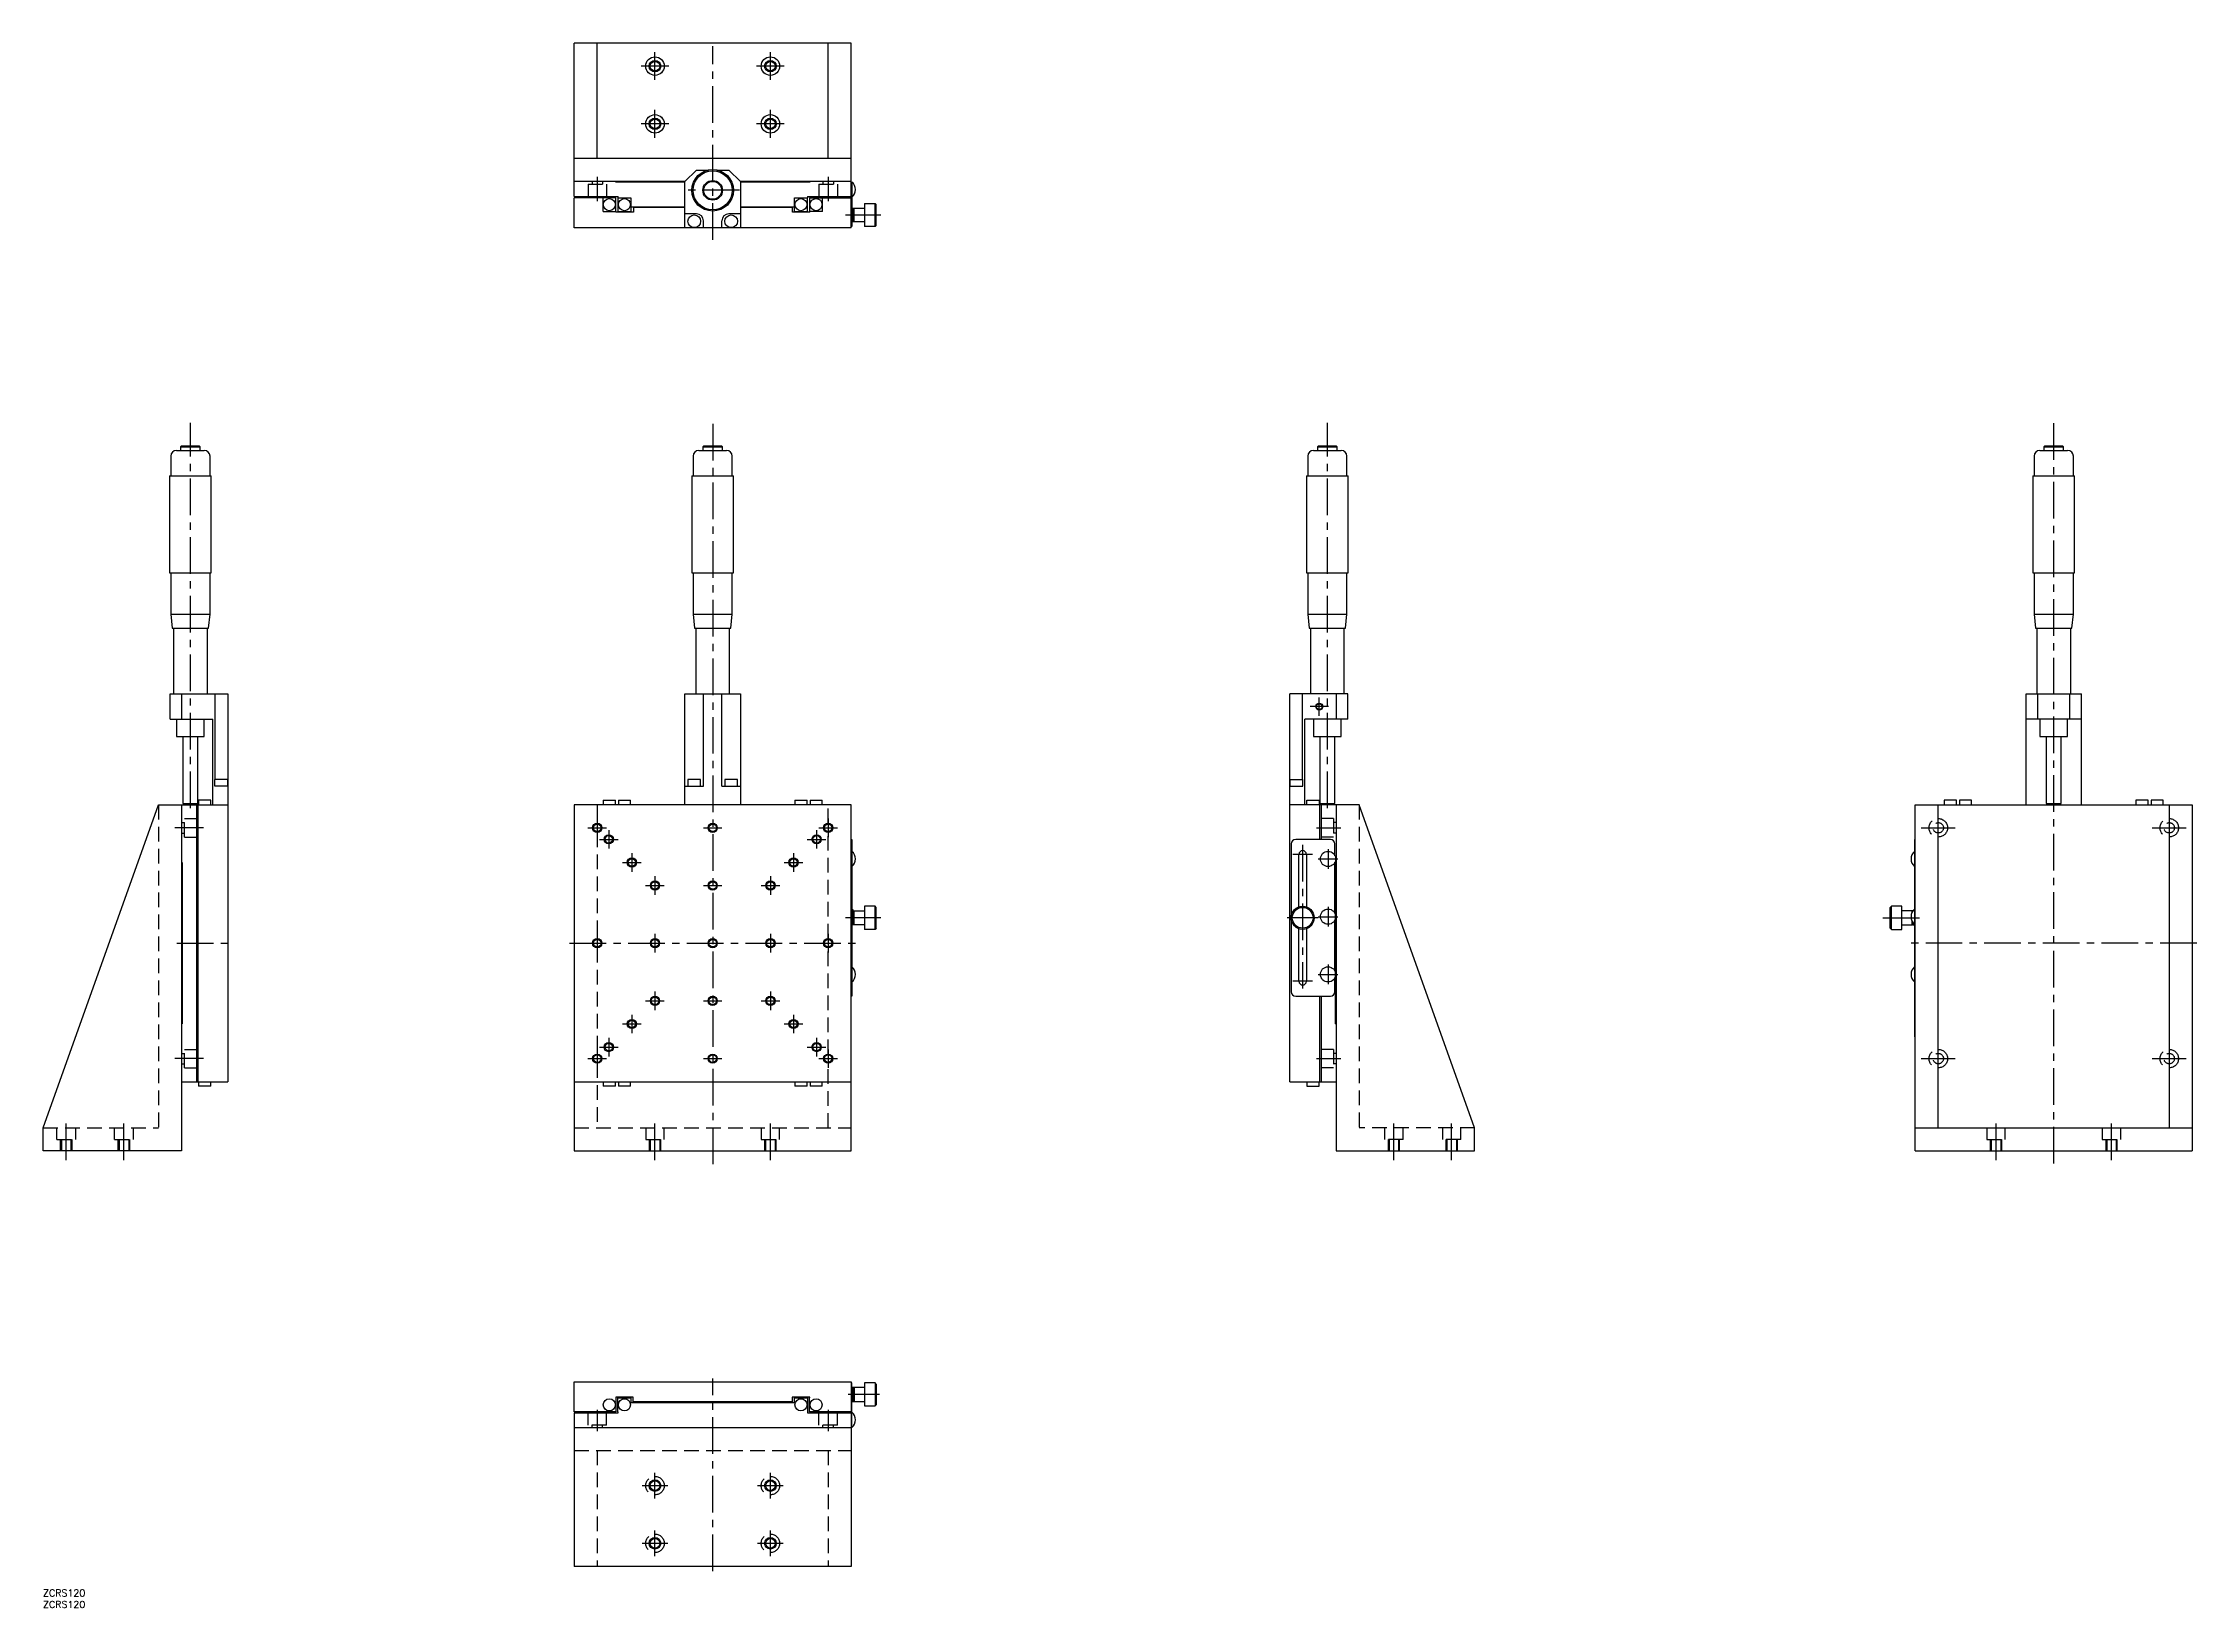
# Model space of a CAD drawing. Extents: x 0 to 933, y -8 to 670.
import ezdxf

# ---------------------------------------------------------------- set-up
doc = ezdxf.new("R2010")
doc.units = 0
doc.header["$LTSCALE"] = 0.5
doc.linetypes.add('CENTER', pattern=[50.8, 31.75, -6.35, 6.35, -6.35])
doc.linetypes.add('DASHED', pattern=[19.05, 12.7, -6.35])
for name, color, linetype in [('MSM_CENTER', 1, 'CENTER'), ('MSM_CONTINUOUS', 7, 'CONTINUOUS'), ('MSM_DASHED', 4, 'DASHED'), ('MSM_NARROW', 5, 'CONTINUOUS'), ('MSM_PART_NUMBER', 7, 'CONTINUOUS')]:
    doc.layers.add(name, color=color, linetype=linetype)
doc.styles.get("Standard").update_dxf_attribs({"font": 'txt.shx', "height": 3, "bigfont": 'bigfont.shx'})

msp = doc.modelspace()

# ---------------------------------------------------------------- linework, layer by layer
at = {"layer": 'MSM_CENTER'}
for p, q in [((265, 654), (265, 666)), ((290, 584.7), (290, 668.7)), ((315, 654), (315, 666)), ((271, 660), (259, 660)), ((321, 660), (309, 660)), ((271, 635), (259, 635)), ((265, 629), (265, 641)), ((321, 635), (309, 635)), ((315, 629), (315, 641)), ((240, 612), (240, 601.5)), ((340, 612), (340, 601.5)), ((301.55, 606.2), (278.45, 606.2)), ((362.8, 595.5), (347.5, 595.5)), ((63.8, 338.47), (63.8, 505.43)), ((290, 505), (290, 184.24)), ((556.2, 338.47), (556.2, 505.43)), ((870.8, 184.57), (870.8, 505.71)), ((556.7, 382.5), (548.7, 382.5)), ((552.7, 378.5), (552.7, 386.5)), ((69.43, 330), (57.07, 330)), ((235.97, 330), (244.02, 330)), ((240, 334.02), (240, 325.97)), ((245, 329.02), (245, 320.97)), ((285.97, 330), (294.02, 330)), ((335, 329.02), (335, 320.97)), ((335.97, 330), (344.02, 330)), ((340, 334.02), (340, 325.97)), ((551.5, 330), (562, 330)), ((813.43, 330), (828.17, 330)), ((913.43, 330), (928.17, 330)), ((240.97, 325), (249.02, 325)), ((255, 319.02), (255, 310.97)), ((325, 319.02), (325, 310.97)), ((330.97, 325), (339.02, 325)), ((549.8, 318.5), (541.2, 318.5)), ((545.5, 322.6), (545.5, 260.4)), ((556.5, 320.8), (556.5, 312.2)), ((250.97, 315), (259.02, 315)), ((265, 309.02), (265, 300.97)), ((315, 309.02), (315, 300.97)), ((320.97, 315), (329.02, 315)), ((552.2, 316.5), (560.8, 316.5)), ((260.97, 305), (269.02, 305)), ((285.97, 305), (294.02, 305)), ((310.97, 305), (319.02, 305)), ((362.8, 291), (347.5, 291)), ((552.16, 291), (538.84, 291)), ((552.2, 291.5), (560.8, 291.5)), ((556.5, 295.8), (556.5, 287.2)), ((796.79, 291), (814.01, 291)), ((58, 280), (82, 280)), ((228, 280), (352, 280)), ((240, 284.02), (240, 275.97)), ((265, 284.02), (265, 275.97)), ((315, 284.02), (315, 275.97)), ((340, 284.02), (340, 275.97)), ((932.8, 280), (808.5, 280)), ((556.5, 270.8), (556.5, 262.2)), ((549.8, 263.5), (541.2, 263.5)), ((552.2, 266.5), (560.8, 266.5)), ((260.97, 255), (269.02, 255)), ((265, 259.02), (265, 250.97)), ((285.97, 255), (294.02, 255)), ((310.97, 255), (319.02, 255)), ((315, 259.02), (315, 250.97)), ((250.97, 245), (259.02, 245)), ((255, 249.02), (255, 240.97)), ((320.97, 245), (329.02, 245)), ((325, 249.02), (325, 240.97)), ((240, 234.02), (240, 225.97)), ((240.97, 235), (249.02, 235)), ((245, 239.02), (245, 230.97)), ((330.97, 235), (339.02, 235)), ((335, 239.02), (335, 230.97)), ((340, 234.02), (340, 225.97)), ((69.43, 230), (57.07, 230)), ((235.97, 230), (244.02, 230)), ((285.97, 230), (294.02, 230)), ((335.97, 230), (344.02, 230)), ((551.5, 230), (562, 230)), ((813.43, 230), (828.17, 230)), ((913.43, 230), (928.17, 230)), ((10, 186), (10, 204)), ((35, 186), (35, 204)), ((265, 186), (265, 204)), ((315, 186), (315, 204)), ((585, 186), (585, 204)), ((610, 186), (610, 204)), ((845.8, 186), (845.8, 204)), ((895.8, 186), (895.8, 204)), ((290, 8), (290, 91.38)), ((362.18, 84.5), (348.62, 84.5)), ((240, 77.88), (240, 68.62)), ((340, 77.88), (340, 68.62)), ((265, 39.42), (265, 50.58)), ((315, 39.42), (315, 50.58)), ((259.42, 45), (270.58, 45)), ((309.42, 45), (320.58, 45)), ((259.42, 20), (270.58, 20)), ((265, 14.42), (265, 25.58)), ((309.42, 20), (320.58, 20)), ((315, 14.42), (315, 25.58))]:
    msp.add_line(p, q, dxfattribs=at)
at = {"layer": 'MSM_CONTINUOUS'}
for p, q in [((230, 603.5), (230, 670)), ((350, 670), (230, 670)), ((240, 620), (240, 670)), ((340, 620), (340, 670)), ((350, 590), (350, 670)), ((350, 620), (230, 620)), ((278, 610), (230, 610)), ((248, 609.8), (248, 610)), ((278, 609.8), (248, 609.8)), ((278, 610), (283, 615)), ((278, 590), (278, 610)), ((283, 615), (288.11, 615)), ((291.89, 615), (297, 615)), ((297, 615), (302, 610)), ((350, 610), (302, 610)), ((302, 610), (302, 590)), ((332, 609.8), (302, 609.8)), ((332, 610), (332, 609.8)), ((350, 609.5), (350.3, 609.5)), ((350.3, 609.8), (350.3, 590.5)), ((230, 603.5), (249, 603.5)), ((248.1, 603), (230, 603)), ((230, 590), (230, 603)), ((242.5, 597), (242.5, 603)), ((242.5, 597), (248.1, 597)), ((248, 597), (248, 596.7)), ((248.1, 597), (248.1, 602.96)), ((248.9, 603), (248.9, 597)), ((248.9, 603), (254.5, 603)), ((248.9, 597), (254.5, 597)), ((249, 603), (249, 603.5)), ((254.5, 603), (254.5, 597)), ((254.5, 599), (278, 599)), ((255.7, 598.7), (255.7, 596.7)), ((278, 598.7), (255.7, 598.7)), ((302, 599), (325.5, 599)), ((324.5, 598.7), (302, 598.7)), ((324.5, 596.7), (324.5, 598.7)), ((325.5, 603), (331.1, 603)), ((325.5, 597), (325.5, 603)), ((325.5, 597), (331.1, 597)), ((331, 603.5), (350, 603.5)), ((331, 603.5), (331, 603)), ((331.1, 597), (331.1, 603)), ((331.9, 603), (350, 603)), ((331.9, 603), (331.9, 597)), ((337.5, 597), (331.9, 597)), ((332, 596.7), (332, 597)), ((337.5, 597), (337.5, 603)), ((350.3, 598.3), (350.5, 598.5)), ((350.5, 598.5), (351.1, 598.5)), ((350.5, 592.5), (350.5, 598.5)), ((351.1, 598.5), (351.3, 598.3)), ((351.1, 592.5), (351.1, 598.5)), ((351.3, 598.5), (355.8, 598.5)), ((351.3, 592.5), (351.3, 598.5)), ((355.8, 600.5), (355.8, 590.5)), ((355.8, 600.5), (360.3, 600.5)), ((360.8, 600), (360.3, 600.5)), ((360.3, 590.5), (360.3, 600.5)), ((360.8, 591), (360.8, 600)), ((350, 590), (230, 590)), ((255.7, 596.7), (248, 596.7)), ((283, 596), (278, 596)), ((286, 590), (286, 593)), ((294, 590), (294, 593)), ((302, 596), (297, 596)), ((332, 596.7), (324.5, 596.7)), ((350.3, 590.5), (350, 590.5)), ((350.5, 592.5), (350.3, 592.7)), ((351.1, 592.5), (350.5, 592.5)), ((351.3, 592.7), (351.1, 592.5)), ((355.8, 592.5), (351.3, 592.5)), ((360.3, 590.5), (355.8, 590.5)), ((360.8, 591), (360.3, 590.5)), ((59.95, 495.5), (59.55, 495.1)), ((59.55, 495.1), (59.55, 493.5)), ((59.55, 495.1), (68.05, 495.1)), ((59.95, 495.5), (67.65, 495.5)), ((68.05, 495.1), (67.65, 495.5)), ((68.05, 493.5), (68.05, 495.1)), ((286.15, 495.5), (285.75, 495.1)), ((285.75, 495.1), (285.75, 493.5)), ((285.75, 495.1), (294.25, 495.1)), ((286.15, 495.5), (293.85, 495.5)), ((294.25, 495.1), (293.85, 495.5)), ((294.25, 493.5), (294.25, 495.1)), ((552.35, 495.5), (551.95, 495.1)), ((551.95, 495.1), (551.95, 493.5)), ((551.95, 495.1), (560.45, 495.1)), ((552.35, 495.5), (560.05, 495.5)), ((560.45, 495.1), (560.05, 495.5)), ((560.45, 493.5), (560.45, 495.1)), ((866.95, 495.5), (866.55, 495.1)), ((866.55, 495.1), (866.55, 493.5)), ((866.55, 495.1), (875.05, 495.1)), ((866.95, 495.5), (874.65, 495.5)), ((875.05, 495.1), (874.65, 495.5)), ((875.05, 493.5), (875.05, 495.1)), ((55.3, 491), (55.3, 482.5)), ((57.8, 493.5), (69.8, 493.5)), ((72.3, 482.5), (72.3, 491)), ((281.5, 491), (281.5, 482.5)), ((284, 493.5), (296, 493.5)), ((298.5, 482.5), (298.5, 491)), ((547.7, 491), (547.7, 482.5)), ((550.2, 493.5), (562.2, 493.5)), ((564.7, 482.5), (564.7, 491)), ((862.3, 491), (862.3, 482.5)), ((864.8, 493.5), (876.8, 493.5)), ((879.3, 482.5), (879.3, 491)), ((54.8, 482.5), (72.8, 482.5)), ((54.8, 482.5), (54.8, 440.5)), ((72.8, 440.5), (72.8, 482.5)), ((281, 482.5), (299, 482.5)), ((281, 482.5), (281, 440.5)), ((299, 440.5), (299, 482.5)), ((547.2, 482.5), (565.2, 482.5)), ((547.2, 482.5), (547.2, 440.5)), ((565.2, 440.5), (565.2, 482.5)), ((861.8, 482.5), (879.8, 482.5)), ((861.8, 482.5), (861.8, 440.5)), ((879.8, 440.5), (879.8, 482.5)), ((54.8, 440.5), (72.8, 440.5)), ((55.3, 440.5), (55.3, 422.5)), ((72.3, 422.5), (72.3, 440.5)), ((281, 440.5), (299, 440.5)), ((281.5, 440.5), (281.5, 422.5)), ((298.5, 422.5), (298.5, 440.5)), ((547.2, 440.5), (565.2, 440.5)), ((547.7, 440.5), (547.7, 422.5)), ((564.7, 422.5), (564.7, 440.5)), ((861.8, 440.5), (879.8, 440.5)), ((862.3, 440.5), (862.3, 422.5)), ((879.3, 422.5), (879.3, 440.5)), ((55.3, 422.5), (72.3, 422.5)), ((55.3, 422.5), (55.95, 416.5)), ((71.65, 416.5), (72.3, 422.5)), ((281.5, 422.5), (298.5, 422.5)), ((281.5, 422.5), (282.15, 416.5)), ((297.85, 416.5), (298.5, 422.5)), ((547.7, 422.5), (564.7, 422.5)), ((547.7, 422.5), (548.35, 416.5)), ((564.05, 416.5), (564.7, 422.5)), ((862.3, 422.5), (879.3, 422.5)), ((862.3, 422.5), (862.95, 416.5)), ((878.65, 416.5), (879.3, 422.5)), ((55.95, 416.5), (71.65, 416.5)), ((56.45, 416.5), (56.45, 388)), ((71.15, 388), (71.15, 416.5)), ((282.15, 416.5), (297.85, 416.5)), ((282.65, 416.5), (282.65, 388)), ((297.35, 388), (297.35, 416.5)), ((548.35, 416.5), (564.05, 416.5)), ((548.85, 416.5), (548.85, 388)), ((563.55, 388), (563.55, 416.5)), ((862.95, 416.5), (878.65, 416.5)), ((863.45, 416.5), (863.45, 388)), ((878.15, 388), (878.15, 416.5)), ((55, 377), (55, 388)), ((55, 388), (80, 388)), ((60, 388), (60, 377)), ((74.5, 351), (74.5, 388)), ((80, 388), (80, 220)), ((278, 340), (278, 388)), ((278, 388), (302, 388)), ((286, 348), (286, 388)), ((294, 348), (294, 388)), ((302, 388), (302, 340)), ((540, 220), (540, 388)), ((565, 388), (540, 388)), ((545.5, 351), (545.5, 388)), ((560, 388), (560, 377)), ((565, 377), (565, 388)), ((858.8, 388), (882.8, 388)), ((858.8, 340), (858.8, 388)), ((863.8, 388), (863.8, 377)), ((877.8, 377), (877.8, 388)), ((882.8, 340), (882.8, 388)), ((55, 377), (73.5, 377)), ((57.8, 377), (57.8, 369.5)), ((69.8, 369.5), (69.8, 377)), ((73.5, 340), (73.5, 377)), ((546.5, 340), (546.5, 377)), ((565, 377), (546.5, 377)), ((550.2, 377), (550.2, 369.5)), ((562.2, 369.5), (562.2, 377)), ((882.8, 377), (858.8, 377)), ((864.8, 377), (864.8, 369.5)), ((876.8, 369.5), (876.8, 377)), ((57.8, 369.5), (69.8, 369.5)), ((60.55, 369.5), (60.55, 340.5)), ((67.05, 340.5), (67.05, 369.5)), ((550.2, 369.5), (562.2, 369.5)), ((552.95, 369.5), (552.95, 340.5)), ((559.45, 340.5), (559.45, 369.5)), ((864.8, 369.5), (876.8, 369.5)), ((867.55, 369.5), (867.55, 340.5)), ((874.05, 340.5), (874.05, 369.5)), ((79.95, 351), (74.45, 351)), ((74.45, 348), (74.45, 351)), ((80, 348), (74.45, 348)), ((79.95, 348), (79.95, 351)), ((278, 348), (286, 348)), ((279.25, 351), (279.25, 348)), ((284.75, 351), (279.25, 351)), ((284.75, 348), (284.75, 351)), ((294, 348), (302, 348)), ((295.25, 351), (295.25, 348)), ((300.75, 351), (295.25, 351)), ((300.75, 348), (300.75, 351)), ((540, 348), (545.55, 348)), ((540.05, 348), (540.05, 351)), ((540.05, 351), (545.55, 351)), ((545.55, 348), (545.55, 351)), ((0, 200), (50, 340)), ((50, 340), (80, 340)), ((60, 340), (60, 190)), ((60.55, 340.5), (67.05, 340.5)), ((66.5, 340), (66.5, 220)), ((67, 340), (67, 220)), ((67.37, 342), (67.37, 340)), ((72.62, 342), (67.37, 342)), ((72.62, 340), (72.62, 342)), ((350, 340), (230, 340)), ((230, 340), (230, 190)), ((242.61, 342), (242.61, 340)), ((242.61, 342), (247.85, 342)), ((247.85, 340), (247.85, 342)), ((249.15, 342), (249.15, 340)), ((249.15, 342), (254.4, 342)), ((254.4, 340), (254.4, 342)), ((325.61, 342), (325.61, 340)), ((325.61, 342), (330.86, 342)), ((330.86, 340), (330.86, 342)), ((332.15, 342), (332.15, 340)), ((332.15, 342), (337.4, 342)), ((337.4, 340), (337.4, 342)), ((350, 190), (350, 340)), ((570, 340), (540, 340)), ((547.37, 340), (547.37, 342)), ((547.37, 342), (552.62, 342)), ((552.62, 342), (552.62, 340)), ((552.95, 340.5), (559.45, 340.5)), ((553, 325), (553, 340)), ((553.5, 340), (553.5, 325)), ((560, 340), (560, 190)), ((620, 200), (570, 340)), ((810.8, 340), (930.8, 340)), ((810.8, 190), (810.8, 340)), ((820.8, 200), (820.8, 340)), ((823.4, 342), (823.4, 340)), ((828.65, 342), (823.4, 342)), ((828.65, 340), (828.65, 342)), ((829.94, 342), (829.94, 340)), ((835.19, 342), (829.94, 342)), ((835.19, 340), (835.19, 342)), ((867.55, 340.5), (874.05, 340.5)), ((906.4, 342), (906.4, 340)), ((911.65, 342), (906.4, 342)), ((911.65, 340), (911.65, 342)), ((912.94, 342), (912.94, 340)), ((918.19, 342), (912.94, 342)), ((918.19, 340), (918.19, 342)), ((920.8, 340), (920.8, 200)), ((930.8, 340), (930.8, 190)), ((350, 325), (350.3, 325)), ((350.3, 325), (350.3, 257)), ((540.5, 323), (540.5, 259)), ((557.5, 325), (542.5, 325)), ((543.9, 295.74), (543.9, 318.5)), ((547.1, 318.5), (547.1, 295.74)), ((559.5, 317.87), (559.5, 323)), ((810.8, 325), (810.5, 325)), ((810.5, 325), (810.5, 239.5)), ((60, 315), (60.2, 315)), ((60.2, 315), (60.2, 245)), ((559.5, 292.87), (559.5, 315.13)), ((559.8, 245), (559.8, 315)), ((559.8, 315), (560, 315)), ((559.8, 312.5), (560, 312.5)), ((350.3, 293.8), (350.5, 294)), ((350.5, 294), (351.1, 294)), ((350.5, 288), (350.5, 294)), ((351.1, 294), (351.3, 293.8)), ((351.1, 288), (351.1, 294)), ((351.3, 294), (355.8, 294)), ((351.3, 288), (351.3, 294)), ((355.8, 296), (355.8, 286)), ((360.3, 296), (355.8, 296)), ((360.8, 295.5), (360.3, 296)), ((360.3, 286), (360.3, 296)), ((360.8, 286.5), (360.8, 295.5)), ((559.5, 267.87), (559.5, 290.13)), ((800.5, 296), (800, 295.5)), ((800, 286.5), (800, 295.5)), ((805, 296), (800.5, 296)), ((800.5, 286), (800.5, 296)), ((805, 286), (805, 296)), ((809.78, 294), (805, 294)), ((809.5, 293.53), (809.5, 294)), ((809.5, 288), (809.5, 289.47)), ((809.7, 293.88), (809.7, 294)), ((350.5, 288), (350.3, 288.2)), ((351.1, 288), (350.5, 288)), ((351.3, 288.2), (351.1, 288)), ((355.8, 288), (351.3, 288)), ((360.3, 286), (355.8, 286)), ((360.8, 286.5), (360.3, 286)), ((543.9, 263.5), (543.9, 286.26)), ((547.1, 286.26), (547.1, 263.5)), ((800, 286.5), (800.5, 286)), ((800.5, 286), (805, 286)), ((805, 288), (809.5, 288)), ((809.5, 288.2), (809.7, 288)), ((809.7, 288), (809.7, 289.12)), ((809.7, 288), (810.3, 288)), ((810.3, 288), (810.3, 288.39)), ((810.5, 288.2), (810.3, 288)), ((559.5, 259), (559.5, 265.13)), ((350.3, 257), (350, 257)), ((542.5, 257), (557.5, 257)), ((553, 220), (553, 257)), ((553.5, 257), (553.5, 220)), ((810.8, 257), (810.5, 257)), ((60.2, 245), (60, 245)), ((559.8, 245), (560, 245)), ((60, 220), (80, 220)), ((67.37, 220), (67.37, 218)), ((72.62, 218), (67.37, 218)), ((72.62, 218), (72.62, 220)), ((230, 220), (350, 220)), ((242.61, 220), (242.61, 218)), ((247.85, 218), (242.61, 218)), ((247.85, 218), (247.85, 220)), ((249.15, 220), (249.15, 218)), ((254.4, 218), (249.15, 218)), ((254.4, 218), (254.4, 220)), ((325.61, 220), (325.61, 218)), ((330.86, 218), (325.61, 218)), ((330.86, 218), (330.86, 220)), ((332.15, 220), (332.15, 218)), ((337.4, 218), (332.15, 218)), ((337.4, 218), (337.4, 220)), ((540, 220), (560, 220)), ((547.37, 220), (547.37, 218)), ((547.37, 218), (552.62, 218)), ((552.62, 218), (552.62, 220)), ((0, 190), (0, 200)), ((620, 190), (620, 200)), ((810.8, 200), (930.8, 200)), ((60, 190), (0, 190)), ((230, 190), (350, 190)), ((560, 190), (620, 190)), ((810.8, 190), (930.8, 190)), ((230, 77), (230, 90)), ((230, 90), (350, 90)), ((350, 90), (350, 10)), ((350, 89.5), (350.3, 89.5)), ((350.3, 70.2), (350.3, 89.5)), ((350.5, 87.5), (350.3, 87.3)), ((351.1, 87.5), (350.5, 87.5)), ((350.5, 87.5), (350.5, 81.5)), ((351.3, 87.3), (351.1, 87.5)), ((351.1, 87.5), (351.1, 81.5)), ((355.8, 87.5), (351.3, 87.5)), ((351.3, 87.5), (351.3, 81.5)), ((360.3, 89.5), (355.8, 89.5)), ((355.8, 89.5), (355.8, 79.5)), ((360.8, 89), (360.3, 89.5)), ((360.3, 89.5), (360.3, 79.5)), ((360.8, 89), (360.8, 80)), ((248.1, 77), (230, 77)), ((230, 76.5), (249, 76.5)), ((230, 76.5), (230, 10)), ((248, 83.3), (248, 83)), ((255.6, 83.3), (248, 83.3)), ((248, 83), (248.1, 83)), ((248.1, 83), (248.1, 77)), ((248.9, 77), (248.9, 83)), ((248.9, 83), (254.5, 83)), ((249, 77), (248.9, 77)), ((249, 76.5), (249, 77)), ((254.5, 83), (254.5, 81)), ((254.5, 81), (325.5, 81)), ((255.6, 81.3), (255.6, 83.3)), ((324.4, 81.3), (255.6, 81.3)), ((278, 81.3), (278, 81)), ((302, 81.3), (302, 81)), ((324.4, 83.3), (324.4, 81.3)), ((332, 83.3), (324.4, 83.3)), ((325.5, 81), (325.5, 83)), ((325.5, 83), (331.1, 83)), ((331.1, 77), (331, 77)), ((331, 77), (331, 76.5)), ((331, 76.5), (350, 76.5)), ((331.1, 83), (331.1, 77)), ((331.9, 83), (332, 83)), ((331.9, 77), (331.9, 83)), ((350, 77), (331.9, 77)), ((332, 83), (332, 83.3)), ((350.3, 81.7), (350.5, 81.5)), ((350.5, 81.5), (351.1, 81.5)), ((351.1, 81.5), (351.3, 81.7)), ((351.3, 81.5), (355.8, 81.5)), ((355.8, 79.5), (360.3, 79.5)), ((360.3, 79.5), (360.8, 80)), ((350, 70), (230, 70)), ((248, 70.2), (332, 70.2)), ((248, 70), (248, 70.2)), ((332, 70.2), (332, 70)), ((350, 70.5), (350.3, 70.5)), ((350, 10), (230, 10))]:
    msp.add_line(p, q, dxfattribs=at)
for centre, radius in [((265, 660), 4), ((315, 660), 4), ((265, 660), 2.07), ((315, 660), 2.07), ((265, 635), 4), ((265, 635), 2.07), ((315, 635), 4), ((315, 635), 2.07), ((290, 606.2), 9), ((290, 606.2), 8.5), ((290, 606.2), 4.25), ((290, 606.2), 3.85), ((245.23, 600), 2.62), ((251.77, 600), 2.62), ((328.23, 600), 2.62), ((334.77, 600), 2.63), ((282, 592.8), 2.75), ((298, 592.8), 2.75), ((552.7, 382.5), 1.23), ((240, 330), 1.62), ((245, 325), 1.62), ((290, 330), 1.62), ((335, 325), 1.62), ((340, 330), 1.62), ((556.5, 316.5), 3.3), ((255, 315), 1.62), ((325, 315), 1.62), ((265, 305), 1.62), ((290, 305), 1.62), ((315, 305), 1.62), ((545.5, 291), 5), ((545.5, 291), 4.5), ((556.5, 291.5), 3.3), ((240, 280), 1.62), ((265, 280), 1.62), ((290, 280), 1.62), ((315, 280), 1.62), ((340, 280), 1.62), ((556.5, 266.5), 3.3), ((265, 255), 1.62), ((290, 255), 1.62), ((315, 255), 1.62), ((255, 245), 1.62), ((325, 245), 1.62), ((245, 235), 1.62), ((335, 235), 1.62), ((240, 230), 1.62), ((290, 230), 1.62), ((340, 230), 1.62), ((245.23, 80), 2.62), ((251.77, 80), 2.62), ((328.23, 80), 2.62), ((334.77, 80), 2.62), ((265, 45), 2.07), ((315, 45), 2.07), ((265, 20), 2.07), ((315, 20), 2.07)]:
    msp.add_circle(centre, radius, dxfattribs=at)
for centre, radius, start, end in [((347.43, 606.5), 4.37, 311.03483, 48.96517), ((283, 593), 3, 0, 90), ((297, 593), 3, 90, 180), ((57.8, 491), 2.5, 90, 180), ((69.8, 491), 2.5, 360, 90), ((284, 491), 2.5, 90, 180), ((296, 491), 2.5, 360, 90), ((550.2, 491), 2.5, 90, 180), ((562.2, 491), 2.5, 360, 90), ((864.8, 491), 2.5, 90, 180), ((876.8, 491), 2.5, 360, 90), ((347.43, 316.5), 4.37, 311.03483, 48.96517), ((542.5, 323), 2, 90, 180), ((545.5, 318.5), 1.6, 0, 180), ((557.5, 323), 2, 0, 90), ((813.38, 316.5), 4.38, 131.11209, 228.88791), ((347.43, 291.5), 4.37, 34.85115, 48.96517), ((813.38, 291.5), 4.38, 131.11209, 228.88791), ((347.43, 266.5), 4.37, 311.03483, 48.96517), ((545.5, 263.5), 1.6, 180, 0), ((813.38, 266.5), 4.38, 131.11209, 228.88791), ((542.5, 259), 2, 180, 270), ((557.5, 259), 2, 270, 0), ((347.42, 73.5), 4.38, 311.11209, 48.88791)]:
    msp.add_arc(centre, radius, start, end, dxfattribs=at)
at = {"layer": 'MSM_DASHED'}
for p, q in [((236, 608.8), (236, 603.5)), ((236, 608.8), (244, 608.8)), ((237.75, 610), (237.75, 608.8)), ((242.25, 610), (242.25, 608.8)), ((244, 608.8), (244, 603.5)), ((336, 608.8), (336, 603.5)), ((336, 608.8), (344, 608.8)), ((337.75, 610), (337.75, 608.8)), ((342.25, 610), (342.25, 608.8)), ((344, 608.8), (344, 603.5)), ((50, 340), (50, 200)), ((240, 340), (240, 332)), ((340, 332), (340, 340)), ((570, 340), (570, 200)), ((60, 332.25), (61.2, 332.25)), ((60, 327.75), (61.2, 327.75)), ((61.2, 334), (66.5, 334)), ((61.2, 326), (61.2, 334)), ((240, 328), (240, 282)), ((340, 282), (340, 328)), ((558.8, 334), (553.5, 334)), ((558.8, 334), (558.8, 326)), ((560, 332.25), (558.8, 332.25)), ((560, 327.75), (558.8, 327.75)), ((61.2, 326), (66.5, 326)), ((558.8, 326), (553.5, 326)), ((240, 278), (240, 232)), ((340, 232), (340, 278)), ((61.2, 234), (66.5, 234)), ((61.2, 226), (61.2, 234)), ((558.8, 234), (553.5, 234)), ((558.8, 234), (558.8, 226)), ((60, 232.25), (61.2, 232.25)), ((60, 227.75), (61.2, 227.75)), ((61.2, 226), (66.5, 226)), ((240, 228), (240, 200)), ((340, 200), (340, 228)), ((558.8, 226), (553.5, 226)), ((560, 232.25), (558.8, 232.25)), ((560, 227.75), (558.8, 227.75)), ((0, 200), (50, 200)), ((6, 195), (6, 200)), ((14, 200), (14, 195)), ((31, 195), (31, 200)), ((39, 200), (39, 195)), ((230, 200), (350, 200)), ((261, 200), (261, 195)), ((269, 195), (269, 200)), ((311, 200), (311, 195)), ((319, 195), (319, 200)), ((620, 200), (570, 200)), ((581, 200), (581, 195)), ((589, 195), (589, 200)), ((606, 200), (606, 195)), ((614, 195), (614, 200)), ((841.8, 200), (841.8, 195)), ((849.8, 195), (849.8, 200)), ((891.8, 200), (891.8, 195)), ((899.8, 195), (899.8, 200)), ((6, 195), (14, 195)), ((7.5, 190), (7.5, 195)), ((7.93, 195), (7.93, 190)), ((12.07, 195), (12.07, 190)), ((12.5, 195), (12.5, 190)), ((31, 195), (39, 195)), ((32.5, 190), (32.5, 195)), ((32.93, 195), (32.93, 190)), ((37.07, 195), (37.07, 190)), ((37.5, 195), (37.5, 190)), ((261, 195), (269, 195)), ((262.5, 195), (262.5, 190)), ((262.93, 195), (262.93, 190)), ((267.07, 195), (267.07, 190)), ((267.5, 190), (267.5, 195)), ((311, 195), (319, 195)), ((312.5, 195), (312.5, 190)), ((312.93, 195), (312.93, 190)), ((317.07, 195), (317.07, 190)), ((317.5, 190), (317.5, 195)), ((589, 195), (581, 195)), ((582.5, 195), (582.5, 190)), ((582.93, 195), (582.93, 190)), ((587.07, 195), (587.07, 190)), ((587.5, 190), (587.5, 195)), ((614, 195), (606, 195)), ((607.5, 195), (607.5, 190)), ((607.93, 195), (607.93, 190)), ((612.07, 195), (612.07, 190)), ((612.5, 190), (612.5, 195)), ((841.8, 195), (849.8, 195)), ((843.3, 195), (843.3, 190)), ((843.73, 195), (843.73, 190)), ((847.87, 195), (847.87, 190)), ((848.3, 190), (848.3, 195)), ((891.8, 195), (899.8, 195)), ((893.3, 195), (893.3, 190)), ((893.73, 195), (893.73, 190)), ((897.87, 195), (897.87, 190)), ((898.3, 190), (898.3, 195)), ((236, 71.2), (236, 76.5)), ((244, 71.2), (244, 76.5)), ((336, 71.2), (336, 76.5)), ((344, 71.2), (344, 76.5)), ((244, 71.2), (236, 71.2)), ((237.75, 70), (237.75, 71.2)), ((242.25, 70), (242.25, 71.2)), ((344, 71.2), (336, 71.2)), ((337.75, 70), (337.75, 71.2)), ((342.25, 70), (342.25, 71.2)), ((230, 60.2), (350, 60.2)), ((240, 60.2), (240, 10)), ((340, 60.2), (340, 10))]:
    msp.add_line(p, q, dxfattribs=at)
for centre, radius in [((820.8, 330), 4), ((820.8, 330), 2.25), ((920.8, 330), 4), ((920.8, 330), 2.25), ((820.8, 230), 4), ((920.8, 230), 4), ((820.8, 230), 2.25), ((920.8, 230), 2.25), ((265, 45), 4), ((315, 45), 4), ((265, 20), 4), ((315, 20), 4)]:
    msp.add_circle(centre, radius, dxfattribs=at)
at = {"layer": 'MSM_NARROW'}
for centre, radius in [((265, 660), 2.5), ((315, 660), 2.5), ((265, 635), 2.5), ((315, 635), 2.5), ((552.7, 382.5), 1.5), ((240, 330), 2), ((245, 325), 2), ((290, 330), 2), ((335, 325), 2), ((340, 330), 2), ((255, 315), 2), ((325, 315), 2), ((265, 305), 2), ((290, 305), 2), ((315, 305), 2), ((240, 280), 2), ((265, 280), 2), ((290, 280), 2), ((315, 280), 2), ((340, 280), 2), ((265, 255), 2), ((290, 255), 2), ((315, 255), 2), ((255, 245), 2), ((325, 245), 2), ((245, 235), 2), ((335, 235), 2), ((240, 230), 2), ((290, 230), 2), ((340, 230), 2), ((265, 45), 2.5), ((315, 45), 2.5), ((265, 20), 2.5), ((315, 20), 2.5)]:
    msp.add_circle(centre, radius, dxfattribs=at)

# ---------------------------------------------------------------- texts
at = {"layer": 'MSM_PART_NUMBER'}
for p in [(0, -3), (0, -8)]:
    msp.add_text('ZCRS120', height=3, dxfattribs=at).set_placement(p)

doc.saveas('drawing.dxf')
